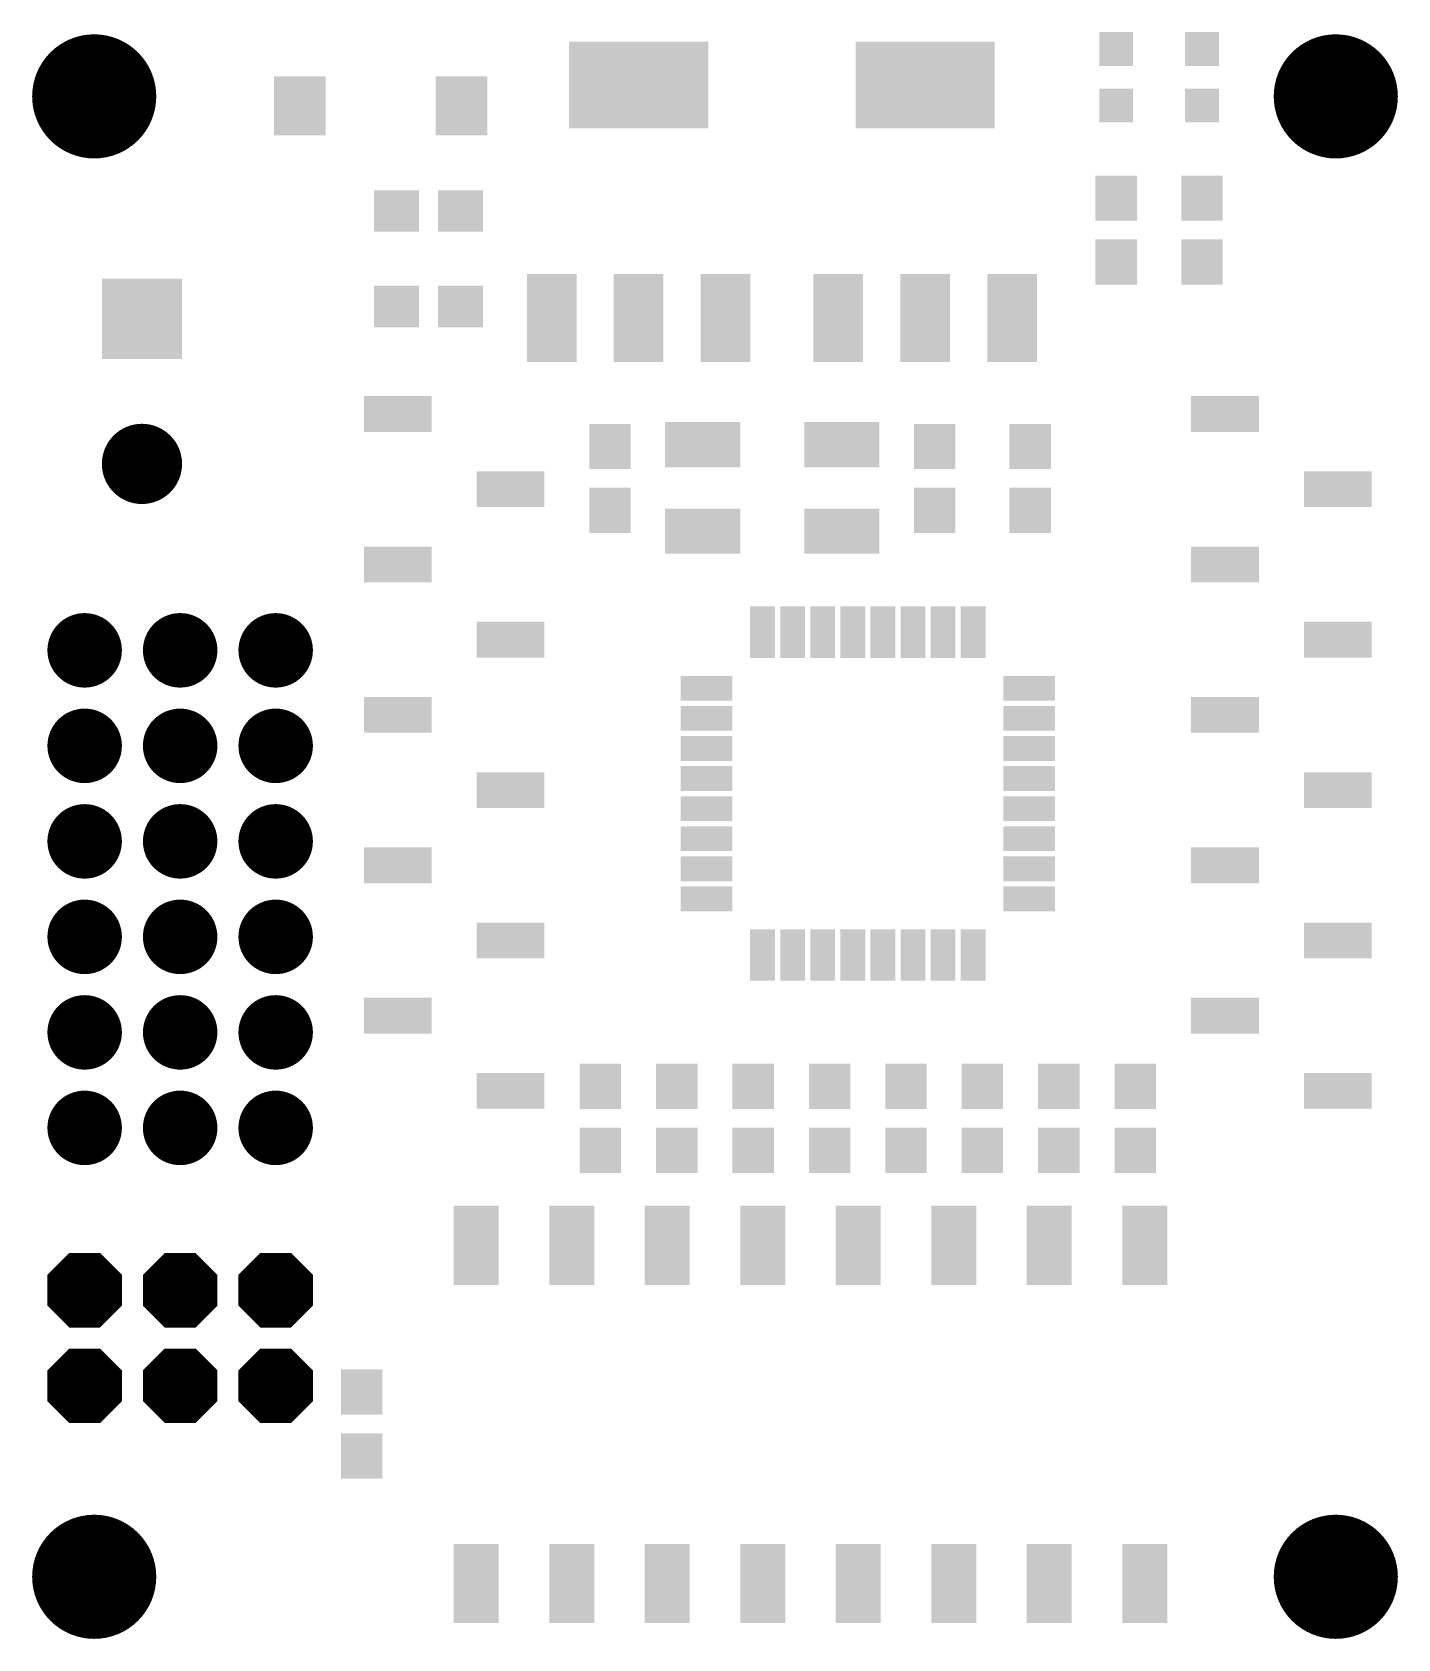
# Model space of a CAD drawing. Extents: x 0.9 to 37.2, y 0.9 to 43.6.
import ezdxf

# ---------------------------------------------------------------- set-up
doc = ezdxf.new("R2010")
doc.units = 0
doc.layers.add('29', color=253, linetype='CONTINUOUS')

# ---------------------------------------------------------------- blocks, each defined once
blk = doc.blocks.new('RECT')
blk.add_solid([(-0.5, -0.5), (0.5, -0.5), (-0.5, 0.5), (0.5, 0.5)])
blk = doc.blocks.new('OCTAGONP')
at = {"const_width": 0.5}
blk.add_lwpolyline([(-0.25, -0.1036), (-0.25, 0.1036), (-0.1036, 0.25), (0.1036, 0.25), (0.25, 0.1036), (0.25, -0.1036), (0.1036, -0.25), (-0.1036, -0.25), (-0.25, -0.1036), (-0.25, 0.1036)], dxfattribs=at)
blk = doc.blocks.new('ROUNDP')
at = {"const_width": 0.5}
blk.add_lwpolyline([(0, -0.25, 1), (0, 0.25, 1), (0, -0.25)], format="xyb", dxfattribs=at)
blk = doc.blocks.new('SQUAREP')
blk.add_solid([(-0.5, -0.5), (0.5, -0.5), (-0.5, 0.5), (0.5, 0.5)])

msp = doc.modelspace()

# ---------------------------------------------------------------- linework, layer by layer
at = {"layer": '29', "const_width": 1.6508}
for points in [[(2.54, 41.0846, 1), (2.54, 42.7354, 1), (2.54, 41.0846)], [(35.56, 41.0846, 1), (35.56, 42.7354, 1), (35.56, 41.0846)], [(2.54, 1.7146, 1), (2.54, 3.3654, 1), (2.54, 1.7146)], [(35.56, 1.7146, 1), (35.56, 3.3654, 1), (35.56, 1.7146)]]:
    msp.add_lwpolyline(points, format="xyb", dxfattribs=at)

# ---------------------------------------------------------------- block references
at = {"layer": '29'}
for name, p, xscale, yscale in [('RECT', (29.718, 43.168), 0.9016, 0.9016), ('RECT', (32.004, 43.168), 0.9016, 0.9016), ('RECT', (17.018, 42.215), 3.7016, 2.3016), ('RECT', (24.638, 42.215), 3.7016, 2.3016), ('RECT', (12.31, 41.656), 1.3716, 1.5716), ('RECT', (29.718, 41.668), 0.9016, 0.9016), ('RECT', (32.004, 41.668), 0.9016, 0.9016), ('RECT', (14.7066, 36.0172), 1.3208, 2.3368), ('RECT', (17.018, 36.0172), 1.3208, 2.3368), ('RECT', (19.3294, 36.0172), 1.3208, 2.3368), ('RECT', (22.3266, 36.0172), 1.3208, 2.3368), ('RECT', (24.638, 36.0172), 1.3208, 2.3368), ('RECT', (26.9494, 36.0172), 1.3208, 2.3368), ('ROUNDP', (2.286, 27.178), 1.9812, 1.9812), ('ROUNDP', (4.826, 27.178), 1.9812, 1.9812), ('ROUNDP', (7.366, 27.178), 1.9812, 1.9812), ('ROUNDP', (2.286, 24.638), 1.9812, 1.9812), ('ROUNDP', (4.826, 24.638), 1.9812, 1.9812), ('ROUNDP', (7.366, 24.638), 1.9812, 1.9812), ('ROUNDP', (2.286, 22.098), 1.9812, 1.9812), ('ROUNDP', (4.826, 22.098), 1.9812, 1.9812), ('ROUNDP', (7.366, 22.098), 1.9812, 1.9812), ('ROUNDP', (2.286, 19.558), 1.9812, 1.9812), ('ROUNDP', (4.826, 19.558), 1.9812, 1.9812), ('ROUNDP', (7.366, 19.558), 1.9812, 1.9812), ('ROUNDP', (2.286, 17.018), 1.9812, 1.9812), ('ROUNDP', (4.826, 17.018), 1.9812, 1.9812), ('ROUNDP', (7.366, 17.018), 1.9812, 1.9812), ('ROUNDP', (2.286, 14.478), 1.9812, 1.9812), ('ROUNDP', (4.826, 14.478), 1.9812, 1.9812), ('ROUNDP', (7.366, 14.478), 1.9812, 1.9812), ('RECT', (12.7, 11.3538), 1.1938, 2.1082), ('RECT', (15.24, 11.3538), 1.1938, 2.1082), ('RECT', (17.78, 11.3538), 1.1938, 2.1082), ('RECT', (20.32, 11.3538), 1.1938, 2.1082), ('RECT', (22.86, 11.3538), 1.1938, 2.1082), ('RECT', (25.4, 11.3538), 1.1938, 2.1082), ('RECT', (27.94, 11.3538), 1.1938, 2.1082), ('RECT', (30.48, 11.3538), 1.1938, 2.1082), ('OCTAGONP', (2.286, 10.16), 1.9812, 1.9812), ('OCTAGONP', (4.826, 10.16), 1.9812, 1.9812), ('OCTAGONP', (7.366, 10.16), 1.9812, 1.9812), ('OCTAGONP', (2.286, 7.62), 1.9812, 1.9812), ('OCTAGONP', (4.826, 7.62), 1.9812, 1.9812), ('OCTAGONP', (7.366, 7.62), 1.9812, 1.9812), ('RECT', (12.7, 2.3622), 1.1938, 2.1082), ('RECT', (15.24, 2.3622), 1.1938, 2.1082), ('RECT', (17.78, 2.3622), 1.1938, 2.1082), ('RECT', (20.32, 2.3622), 1.1938, 2.1082), ('RECT', (22.86, 2.3622), 1.1938, 2.1082), ('RECT', (25.4, 2.3622), 1.1938, 2.1082), ('RECT', (27.94, 2.3622), 1.1938, 2.1082), ('RECT', (30.48, 2.3622), 1.1938, 2.1082)]:
    msp.add_blockref(name, p, dxfattribs=dict(at, xscale=xscale, yscale=yscale))
for name, p, xscale, yscale, rotation in [('RECT', (8.01, 41.656), 1.3716, 1.5716, 180), ('RECT', (29.718, 39.204), 1.2016, 1.1016, 90), ('RECT', (32.004, 39.204), 1.2016, 1.1016, 90), ('RECT', (10.58, 38.862), 1.2016, 1.1016, 180), ('RECT', (12.28, 38.862), 1.2016, 1.1016, 180), ('RECT', (29.718, 37.504), 1.2016, 1.1016, 90), ('RECT', (32.004, 37.504), 1.2016, 1.1016, 90), ('SQUAREP', (3.81, 35.9918), 2.1336, 2.1336, 270), ('RECT', (10.58, 36.322), 1.2016, 1.1016, 180), ('RECT', (12.28, 36.322), 1.2016, 1.1016, 180), ('RECT', (10.614, 33.462), 0.9516, 1.8016, 90), ('RECT', (32.614, 33.462), 0.9516, 1.8016, 90), ('ROUNDP', (3.81, 32.1362), 2.1336, 2.1336, 270), ('RECT', (16.256, 32.6), 1.2016, 1.1016, 90), ('RECT', (18.724, 32.646), 2.0016, 1.2016, 180), ('RECT', (22.424, 32.646), 2.0016, 1.2016, 180), ('RECT', (24.892, 32.6), 1.2016, 1.1016, 270), ('RECT', (27.432, 32.6), 1.2016, 1.1016, 90), ('RECT', (13.614, 31.462), 0.9516, 1.8016, 90), ('RECT', (35.614, 31.462), 0.9516, 1.8016, 90), ('RECT', (16.256, 30.9), 1.2016, 1.1016, 90), ('RECT', (24.892, 30.9), 1.2016, 1.1016, 270), ('RECT', (27.432, 30.9), 1.2016, 1.1016, 90), ('RECT', (18.724, 30.346), 2.0016, 1.2016, 180), ('RECT', (22.424, 30.346), 2.0016, 1.2016, 180), ('RECT', (10.614, 29.462), 0.9516, 1.8016, 90), ('RECT', (32.614, 29.462), 0.9516, 1.8016, 90), ('RECT', (20.314, 27.6606), 1.3716, 0.6604, 270), ('RECT', (21.114, 27.6606), 1.3716, 0.6604, 270), ('RECT', (21.914, 27.6606), 1.3716, 0.6604, 270), ('RECT', (22.714, 27.6606), 1.3716, 0.6604, 270), ('RECT', (23.514, 27.6606), 1.3716, 0.6604, 270), ('RECT', (24.314, 27.6606), 1.3716, 0.6604, 270), ('RECT', (25.114, 27.6606), 1.3716, 0.6604, 270), ('RECT', (25.914, 27.6606), 1.3716, 0.6604, 270), ('RECT', (13.614, 27.462), 0.9516, 1.8016, 90), ('RECT', (35.614, 27.462), 0.9516, 1.8016, 90), ('RECT', (18.8214, 26.168), 0.6604, 1.3716, 270), ('RECT', (27.4066, 26.168), 0.6604, 1.3716, 270), ('RECT', (10.614, 25.462), 0.9516, 1.8016, 90), ('RECT', (18.8214, 25.368), 0.6604, 1.3716, 270), ('RECT', (27.4066, 25.368), 0.6604, 1.3716, 270), ('RECT', (32.614, 25.462), 0.9516, 1.8016, 90), ('RECT', (18.8214, 24.568), 0.6604, 1.3716, 270), ('RECT', (27.4066, 24.568), 0.6604, 1.3716, 270), ('RECT', (13.614, 23.462), 0.9516, 1.8016, 90), ('RECT', (18.8214, 23.768), 0.6604, 1.3716, 270), ('RECT', (27.4066, 23.768), 0.6604, 1.3716, 270), ('RECT', (35.614, 23.462), 0.9516, 1.8016, 90), ('RECT', (18.8214, 22.968), 0.6604, 1.3716, 270), ('RECT', (27.4066, 22.968), 0.6604, 1.3716, 270), ('RECT', (18.8214, 22.168), 0.6604, 1.3716, 270), ('RECT', (27.4066, 22.168), 0.6604, 1.3716, 270), ('RECT', (10.614, 21.462), 0.9516, 1.8016, 90), ('RECT', (32.614, 21.462), 0.9516, 1.8016, 90), ('RECT', (18.8214, 21.368), 0.6604, 1.3716, 270), ('RECT', (27.4066, 21.368), 0.6604, 1.3716, 270), ('RECT', (18.8214, 20.568), 0.6604, 1.3716, 270), ('RECT', (27.4066, 20.568), 0.6604, 1.3716, 270), ('RECT', (13.614, 19.462), 0.9516, 1.8016, 90), ('RECT', (20.314, 19.0754), 1.3716, 0.6604, 270), ('RECT', (21.114, 19.0754), 1.3716, 0.6604, 270), ('RECT', (21.914, 19.0754), 1.3716, 0.6604, 270), ('RECT', (22.714, 19.0754), 1.3716, 0.6604, 270), ('RECT', (23.514, 19.0754), 1.3716, 0.6604, 270), ('RECT', (24.314, 19.0754), 1.3716, 0.6604, 270), ('RECT', (25.114, 19.0754), 1.3716, 0.6604, 270), ('RECT', (25.914, 19.0754), 1.3716, 0.6604, 270), ('RECT', (35.614, 19.462), 0.9516, 1.8016, 90), ('RECT', (10.614, 17.462), 0.9516, 1.8016, 90), ('RECT', (32.614, 17.462), 0.9516, 1.8016, 90), ('RECT', (13.614, 15.462), 0.9516, 1.8016, 90), ('RECT', (16.002, 15.582), 1.2016, 1.1016, 270), ('RECT', (18.034, 15.582), 1.2016, 1.1016, 270), ('RECT', (20.066, 15.582), 1.2016, 1.1016, 270), ('RECT', (22.098, 15.582), 1.2016, 1.1016, 270), ('RECT', (24.13, 15.582), 1.2016, 1.1016, 270), ('RECT', (26.162, 15.582), 1.2016, 1.1016, 270), ('RECT', (28.194, 15.582), 1.2016, 1.1016, 270), ('RECT', (30.226, 15.582), 1.2016, 1.1016, 270), ('RECT', (35.614, 15.462), 0.9516, 1.8016, 90), ('RECT', (16.002, 13.882), 1.2016, 1.1016, 270), ('RECT', (18.034, 13.882), 1.2016, 1.1016, 270), ('RECT', (20.066, 13.882), 1.2016, 1.1016, 270), ('RECT', (22.098, 13.882), 1.2016, 1.1016, 270), ('RECT', (24.13, 13.882), 1.2016, 1.1016, 270), ('RECT', (26.162, 13.882), 1.2016, 1.1016, 270), ('RECT', (28.194, 13.882), 1.2016, 1.1016, 270), ('RECT', (30.226, 13.882), 1.2016, 1.1016, 270), ('RECT', (9.652, 7.454), 1.2016, 1.1016, 90), ('RECT', (9.652, 5.754), 1.2016, 1.1016, 90)]:
    msp.add_blockref(name, p, dxfattribs=dict(at, xscale=xscale, yscale=yscale, rotation=rotation))

doc.saveas('drawing.dxf')
